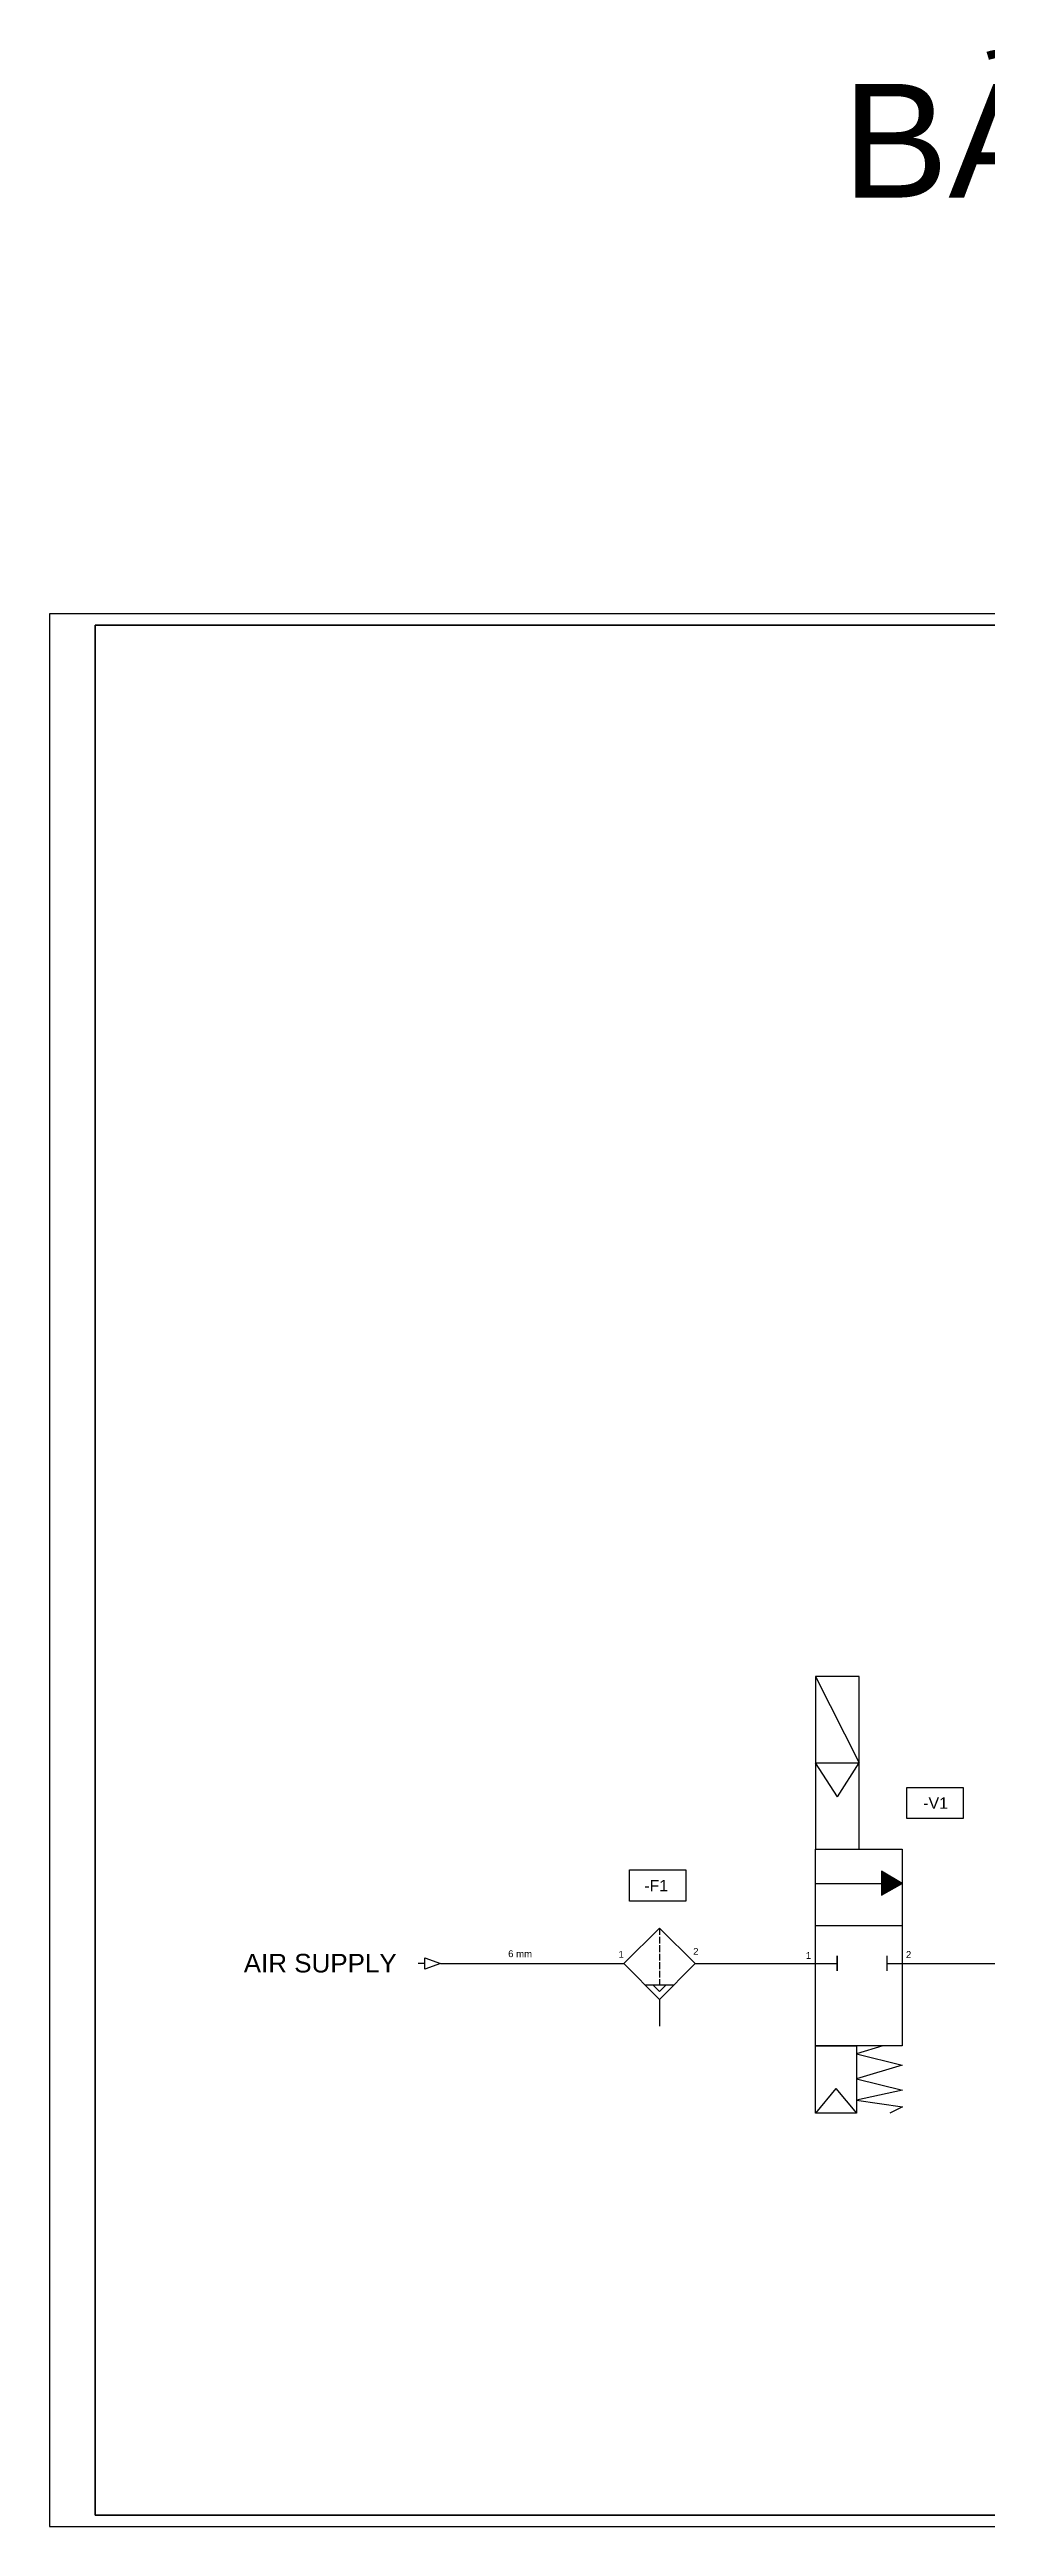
# Model space of a CAD drawing. Header units: inches. Extents: x 202 to 3097, y 126 to 1215.
# Drawn here: x 1908 to 2320, y 126 to 1215 of the extents above; entities that cross this region are included whole.
import ezdxf

# ---------------------------------------------------------------- set-up
doc = ezdxf.new("R2010")
doc.units = ezdxf.units.IN
doc.header["$MEASUREMENT"] = 0
doc.linetypes.add('AM_ISO02W050x2', pattern=[3.75, 3, -0.75])
doc.layers.add('0-netdam', color=7, linetype='Continuous', lineweight=30)
doc.layers.add('Nét đứt', color=7, linetype='AM_ISO02W050x2')
doc.layers.add('PDF2_Text', color=7, linetype='Continuous')
doc.styles.add('Kiểu 1', font='arial.ttf', dxfattribs={"height": 5})

msp = doc.modelspace()

# ---------------------------------------------------------------- linework, layer by layer
for p, q in [((3097.2, 966.5), (1908.2, 966.5)), ((1908.2, 966.5), (1908.2, 125.5)), ((2244.8, 499.2), (2264, 461.3)), ((2244.8, 461.3), (2264, 461.3)), ((2254.4, 446.3), (2244.8, 461.3)), ((2254.4, 446.3), (2264, 461.3)), ((2244.8, 408.2), (2273.7, 408.2)), ((2273.7, 413.6), (2273.7, 403.1)), ((2282.8, 408.2), (2273.7, 413.6)), ((2273.7, 403.1), (2282.8, 408.2)), ((2160.5, 373), (2176.2, 388.6)), ((2191.8, 373), (2176.2, 388.6)), ((2244.8, 389.7), (2282.8, 389.7)), ((2073.1, 373), (2070.1, 373)), ((2073.1, 373), (2073.1, 375.5)), ((2073.1, 375.5), (2080, 373)), ((2080, 373), (2073.1, 370.6)), ((2073.1, 370.6), (2073.1, 373)), ((2080, 373), (2160.5, 373)), ((2160.5, 373), (2176.2, 357.3)), ((2191.8, 373), (2176.2, 357.3)), ((2191.8, 373), (2254.2, 373)), ((2254.2, 376.4), (2254.2, 369.9)), ((2276.1, 373), (2339.9, 373)), ((2169.8, 363.7), (2182.5, 363.7)), ((2176.2, 360.8), (2173.2, 363.7)), ((2176.2, 360.8), (2179.1, 363.7)), ((2176.2, 357.3), (2176.2, 345.5)), ((2274.3, 336.9), (2262.7, 333.4)), ((2262.7, 333.4), (2282.8, 328.4)), ((2282.8, 328.4), (2262.7, 322.3)), ((2253.7, 318.1), (2244.8, 307.2)), ((2253.7, 318.1), (2262.7, 307.2)), ((2262.7, 322.3), (2283, 317.3)), ((2283, 317.3), (2262.7, 312.9)), ((2262.7, 312.9), (2283, 310.1)), ((2283, 310.1), (2277.4, 307.2)), ((1908.2, 125.5), (3097.2, 125.5))]:
    msp.add_line(p, q)
at = {"lineweight": 35}
for p, q in [((3092.2, 961.5), (1928.2, 961.5)), ((1928.2, 961.5), (1928.2, 130.5)), ((3092.2, 130.5), (1928.2, 130.5))]:
    msp.add_line(p, q, dxfattribs=at)
for points in [[(2244.8, 423.4), (2264, 423.4), (2264, 499.2), (2244.8, 499.2)], [(2284.9, 450.5), (2309.6, 450.5), (2309.6, 436.8), (2284.9, 436.8)], [(2163, 414.2), (2187.7, 414.2), (2187.7, 400.5), (2163, 400.5)], [(2244.8, 423.4), (2282.8, 423.4), (2282.8, 336.8), (2244.8, 336.8)], [(2244.8, 336.8), (2262.7, 336.8), (2262.7, 307.2), (2244.8, 307.2)]]:
    msp.add_lwpolyline(points, close=True)
for points in [[(2254.2, 369.9), (2254.2, 376.4)], [(2276.1, 376.4), (2276.1, 369.9)]]:
    msp.add_lwpolyline(points)
at = {"layer": '0-netdam', "lineweight": 35, "transparency": 33554559}
for points in [[(2273.7, 413.6), (2282.8, 408.2), (2273.7, 408.2)], [(2282.8, 408.2), (2273.7, 408.2), (2273.7, 403.1)]]:
    msp.add_solid(points, dxfattribs=at)
at = {"layer": 'Nét đứt'}
msp.add_line((2176.2, 388.6), (2176.2, 363.7), dxfattribs=at)

# ---------------------------------------------------------------- texts
at = {"layer": 'PDF2_Text', "color": 7, "attachment_point": 7, "style": 'Kiểu 1'}
for s, insert, char_height, width in [('\\pxqc;{\\C256;BẢN VẼ KHÍ NÉN}', (2219.7, 1149.5), 50, 632.63), ('{\\C256;-V1}', (2292.1, 441.1), 5, 20.104), ('{\\C256;-F1}', (2169.5, 404.8), 5, 20.104), ('{\\C256;AIR SUPPLY}', (1993.5, 369), 8.167, 67.538), ('{\\C256;6 mm}', (2109.7, 375.8), 3, 20.104), ('{\\C256;1}', (2158.2, 375.6), 3, 20.104), ('{\\C256;2}', (2191, 376.9), 3, 20.104), ('{\\C256;1}', (2240.5, 375.1), 3, 20.104), ('{\\C256;2}', (2284.5, 375.5), 3, 20.104)]:
    msp.add_mtext(s, dxfattribs=dict(at, insert=insert, char_height=char_height, width=width))

doc.saveas('drawing.dxf')
